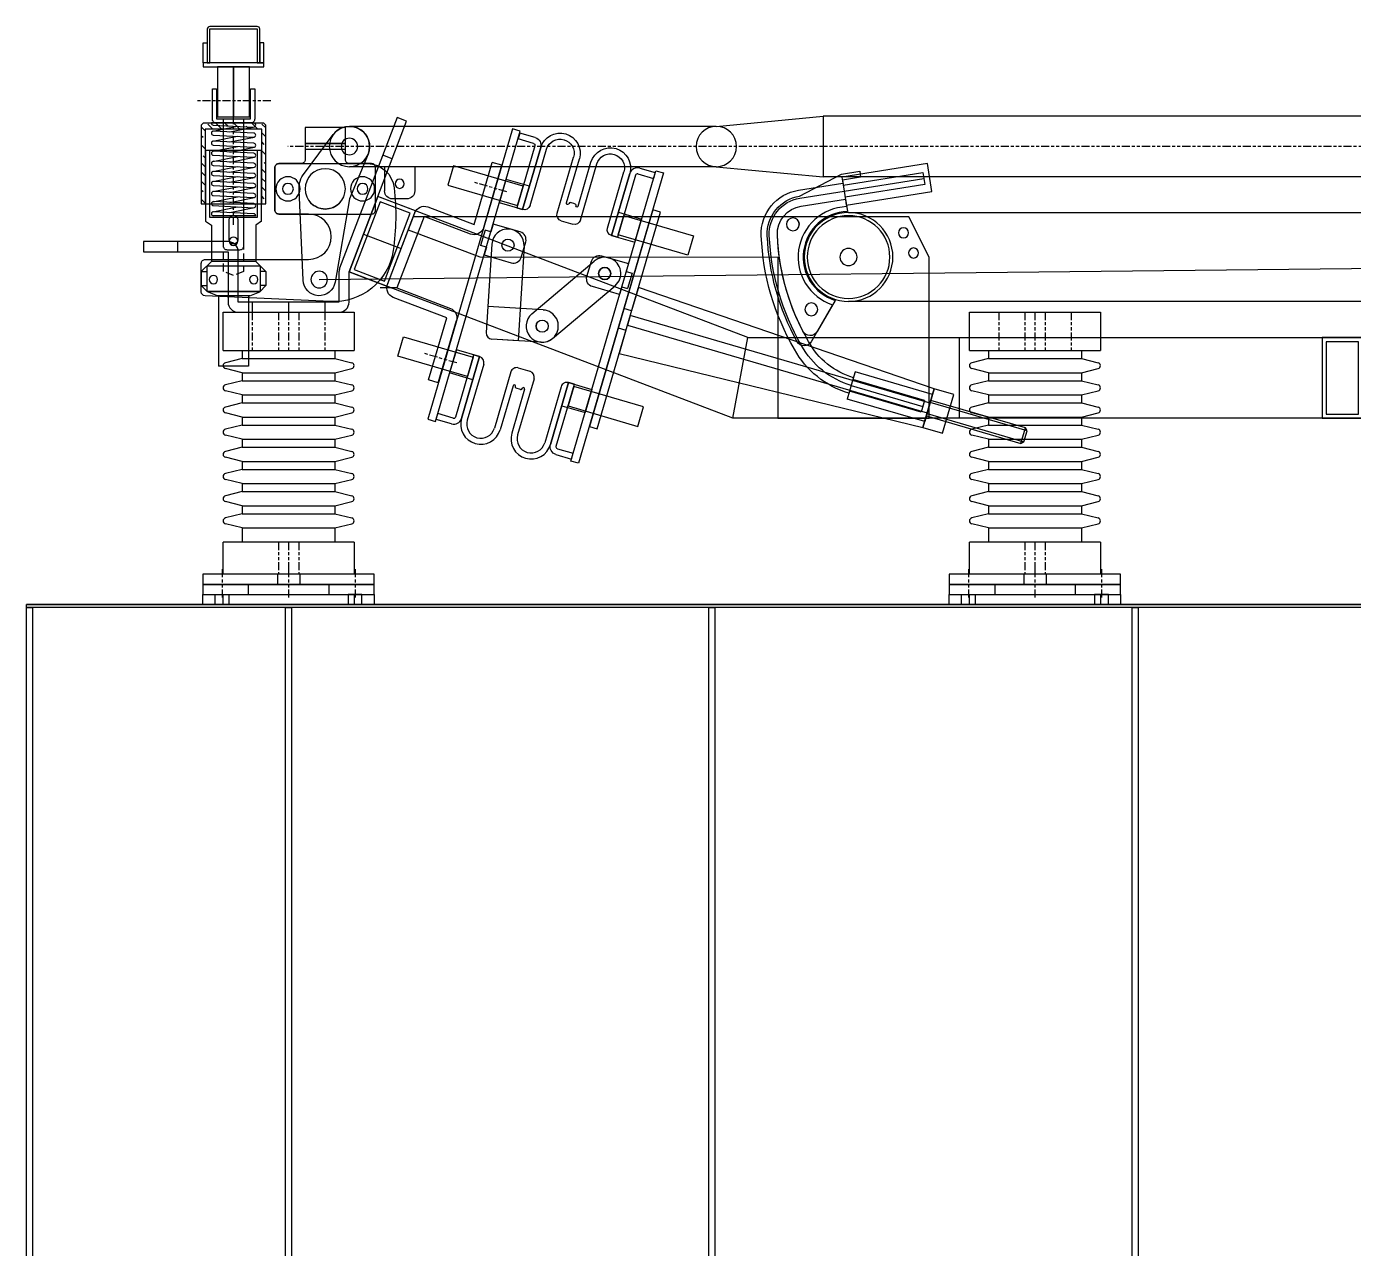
# Model space of a CAD drawing. Header units: millimetres. Extents: x 25083 to 52777, y 24772 to 45779.
# Drawn here: x 38604 to 39263, y 39069 to 39675 of the extents above; entities that cross this region are included whole.
import ezdxf

# ---------------------------------------------------------------- set-up
doc = ezdxf.new("R2010")
doc.units = ezdxf.units.MM
for name, pattern in [('0_CORE_Tower 1_01$0$105_15_0102_Level 01$0${ Tapered Dash }', [10, 4, -1, 1.5, -1, 1.5, -1]), ('0_CORE_Tower 1_01$0$105_15_0102_Level 01$1${ Tapered Dash }', [10, 4, -1, 1.5, -1, 1.5, -1]), ('0_CORE_Tower 1_01$0$105_15_0103_Level arakat$0$105_15_0102_Level 01$0${ Wide Dash }', [12, 4, -2, 4, -2]), ('0_CORE_Tower 1_01$0$105_15_0103_Level arakat$0${ Tapered Dash }', [10, 4, -1, 1.5, -1, 1.5, -1]), ('0_CORE_Tower 1_01$0${ Tapered Dash }', [10, 4, -1, 1.5, -1, 1.5, -1]), ('CENTER', [2, 1.25, -0.25, 0.25, -0.25]), ('EB_DASH', [6, 3, -3])]:
    doc.linetypes.add(name, pattern=pattern)
doc.layers.add('05(细点画线、剖切面的剖切线)', color=1, linetype='CENTER', lineweight=25)
doc.layers.add('CAXA2', color=6, linetype='EB_DASH', lineweight=25)

# ---------------------------------------------------------------- blocks, each defined once
blk = doc.blocks.new('Z$W@#76072675')
at = {"color": 7, "linetype": 'ByBlock', "lineweight": -3}
for p, q in [((-8.25, 24.04), (11.75, 24.04)), ((-8.25, 21.04), (11.75, 21.04))]:
    blk.add_line(p, q, dxfattribs=at)
blk.add_lwpolyline([(11.75, 24.04), (11.75, 16.04, 0.414214), (13.75, 14.04), (24.75, 14.04, -0.414214), (26.75, 12.04), (26.75, -8.96, -0.414214), (24.75, -10.96), (-21.25, -10.96, -0.414214), (-23.25, -8.96), (-23.25, 12.04, -0.414214), (-21.25, 14.04), (-10.25, 14.04, 0.414214), (-8.25, 16.04), (-8.25, 24.04)], format="xyb", dxfattribs=at)
for centre in [(-16.75, 1.54), (20.25, 1.54)]:
    blk.add_circle(centre, 2.7, dxfattribs=at)
blk = doc.blocks.new('Z$W@#AAC52652')
at = {"color": 7, "linetype": 'ByBlock', "lineweight": -3}
blk.add_lwpolyline([(-26.93, -15.71, 0.388694), (4.15, -41.05), (66.38, -38.27, 0.400193), (68.28, -36.28), (68.28, -22.18, 0.414214), (66.28, -20.18), (15.03, -20.18, -1), (15.03, 2.32), (29.78, 2.32, 0.414214), (31.78, 4.32), (31.78, 25.32, 0.414214), (29.78, 27.32), (-14.22, 27.32, 0.380547), (-27.38, 15.27, 0.065539)], format="xyb", close=True, dxfattribs=at)
for centre in [(-11.72, 14.82), (25.28, 14.82)]:
    blk.add_circle(centre, 2.7, dxfattribs=at)
at = {"layer": '05(细点画线、剖切面的剖切线)', "color": 7, "linetype": 'ByBlock'}
for centre in [(42.28, -30.18), (62.28, -30.18)]:
    blk.add_circle(centre, 2.1, dxfattribs=at)
blk = doc.blocks.new('Z$W@#859072DA')
at = {"linetype": 'ByBlock', "lineweight": -3}
h = blk.add_hatch(dxfattribs=at)
h.set_pattern_fill('ANSI33', color=8)
h.set_pattern_definition([(45, (-20.927, -11.9056), (-4.4901, 4.4901), []), (45, (-16.437, -11.9056), (-4.4901, 4.4901), [3.175, -1.5875])])
h.paths.add_polyline_path([(-22.93, -11.91), (-22.93, 27.09), (-21.93, 28.09), (8.07, 28.09), (9.07, 27.09), (9.07, -11.91), (7.07, -11.91), (7.07, 25.09), (-20.93, 25.09), (-20.93, -11.91)])
at = {"color": 7, "linetype": 'ByBlock', "lineweight": -3}
blk.add_lwpolyline([(-21.93, 28.09), (8.07, 28.09), (9.07, 27.09), (9.07, -11.91), (-22.93, -11.91), (-22.93, 27.09)], close=True, dxfattribs=at)
blk.add_lwpolyline([(-20.93, -11.91), (-20.93, 25.09), (7.07, 25.09), (7.07, -11.91)], dxfattribs=at)
blk = doc.blocks.new('Z$W@#7083820')
at = {"color": 2, "linetype": '0_CORE_Tower 1_01$0$105_15_0103_Level arakat$0${ Tapered Dash }', "lineweight": -3}
blk.add_line((-6.97, -15.06), (-6.97, 39.94), dxfattribs=at)
at = {"color": 6, "linetype": 'ByBlock', "lineweight": -3}
for p, q in [((-5.11, 31.03), (-17.41, 33.48)), ((-17, 35.44), (4.03, 35.44)), ((3.24, 31.42), (-8.96, 33.84)), ((-5.11, 26.03), (-17.41, 28.48)), ((3.24, 26.42), (-8.96, 28.84)), ((-5.11, 21.03), (-17.41, 23.48)), ((3.24, 21.42), (-8.96, 23.84)), ((-5.11, 16.03), (-17.41, 18.48)), ((-5.11, 11.03), (-17.41, 13.48)), ((3.24, 16.42), (-8.96, 18.84)), ((3.24, 11.42), (-8.96, 13.84)), ((-5.11, 6.03), (-17.41, 8.48)), ((3.24, 6.42), (-8.96, 8.84)), ((-5.11, 1.03), (-17.41, 3.48)), ((3.24, 1.42), (-8.96, 3.84)), ((-5.11, -3.97), (-17.41, -1.52)), ((-5.11, -8.97), (-17.41, -6.52)), ((-17.02, -4.56), (-17.02, -4.56)), ((3.24, -3.58), (-8.96, -1.16)), ((3.24, -8.58), (-8.96, -6.16)), ((-17.97, -10.56), (3.08, -10.56))]:
    blk.add_line(p, q, dxfattribs=at)
at = {"color": 6}
for points in [[(4.03, 35.44, -0.399544), (3.08, 34.44), (-16.92, 33.44, -0.999992), (-17.03, 35.44)], [(-17.03, 30.44), (2.97, 31.44, -1), (3.08, 29.44), (-16.92, 28.44, -0.999992), (-17.03, 30.44)], [(-17.03, 25.44), (2.97, 26.44, -1), (3.08, 24.44), (-16.92, 23.44, -0.999992), (-17.03, 25.44)], [(-17.03, 20.44), (2.97, 21.44, -1), (3.08, 19.44), (-16.92, 18.44, -0.999992), (-17.03, 20.44)], [(-17.03, 15.44), (2.97, 16.44, -1), (3.08, 14.44), (-16.92, 13.44, -0.999992), (-17.03, 15.44)], [(-17.03, 10.44), (2.97, 11.44, -1), (3.08, 9.44), (-16.92, 8.44, -0.999992), (-17.03, 10.44)], [(-17.03, 5.44), (2.97, 6.44, -1), (3.08, 4.44), (-16.92, 3.44, -0.999992), (-17.03, 5.44)], [(-17.03, 0.44), (2.97, 1.44, -1), (3.08, -0.56), (-16.92, -1.56, -0.999992), (-17.03, 0.44)], [(-17.03, -4.56), (2.97, -3.56, -1), (3.08, -5.56), (-16.92, -6.56, -0.999992), (-17.03, -4.56)], [(-17.97, -10.56, -0.399177), (-17.03, -9.56)], [(-17.03, -9.56), (2.97, -8.56, -1), (3.08, -10.56), (3.08, -10.56)]]:
    blk.add_lwpolyline(points, format="xyb", dxfattribs=at)
blk.add_lwpolyline([(-17.03, 35.44), (-17, 35.44)], dxfattribs=at)
blk = doc.blocks.new('Z$W@#D765EBAD')
at = {"color": 1, "linetype": '0_CORE_Tower 1_01$0${ Tapered Dash }', "lineweight": -3}
blk.add_line((-27.78, 4.04), (9.32, 4.04), dxfattribs=at)
at = {"color": 4, "linetype": 'ByBlock', "lineweight": -3}
blk.add_lwpolyline([(-19.73, 10.04), (-19.73, -4.96, 0.414214), (-17.73, -6.96), (-0.73, -6.96, 0.414214), (1.27, -4.96), (1.27, 10.04), (-0.73, 10.04), (-0.73, -4.96), (-17.73, -4.96), (-17.73, 10.04)], format="xyb", close=True, dxfattribs=at)
blk = doc.blocks.new('Z$W@#C37B1C80')
at = {"color": 7, "linetype": 'ByBlock', "lineweight": -3}
for points in [[(-4.96, 33.83), (-4.96, -29.17, 0.414214), (-2.96, -31.17), (3.04, -31.17, 0.414214), (5.04, -29.17), (5.04, 33.83)], [(-2.06, -26.17, 1), (2.14, -26.17), (2.14, -16.17, 1), (-2.06, -16.17)]]:
    blk.add_lwpolyline(points, format="xyb", close=True, dxfattribs=at)
at = {"color": 1, "linetype": 'ByBlock', "lineweight": -3}
blk.add_blockref('Z$W@#D765EBAD', (9.27, 38.79), dxfattribs=at)
blk = doc.blocks.new('Z$W@#C689D198')
at = {"color": 7, "linetype": 'ByBlock', "lineweight": -3}
for p, q in [((-44.44, 8.99), (-42.44, 13.99)), ((-42.44, 13.99), (-39.44, 16.99)), ((-42.44, 13.99), (-39.44, 16.99)), ((-42.44, 13.99), (-42.44, -12.01)), ((-29.67, 14.22), (-42.21, 14.22)), ((-42.21, -12.24), (-42.21, 14.22)), ((-32.44, 16.99), (-39.44, 16.99)), ((-39.44, 16.99), (-39.44, 14.22)), ((-27.44, 11.99), (-32.44, 16.99)), ((-32.44, 16.99), (-32.44, 14.22)), ((-29.67, -12.24), (-29.67, 14.22)), ((-7.44, 14.89), (-9.44, 11.99)), ((-7.44, 14.89), (27.56, 14.89)), ((27.56, 14.89), (27.56, -12.91)), ((-79.44, 8.49), (-79.44, -6.51)), ((-44.44, 8.49), (-79.44, 8.49)), ((-44.44, 8.99), (-44.44, -7.01)), ((-9.44, 11.99), (-27.44, 11.99)), ((-27.44, 11.99), (-27.44, -10.01)), ((-5.44, -10.91), (-5.44, 12.89)), ((-5.44, 12.89), (27.56, 12.89)), ((-44.44, -6.51), (-79.44, -6.51)), ((-44.44, -7.01), (-42.44, -12.01)), ((-42.44, -12.01), (-39.44, -15.01)), ((-42.44, -12.01), (-39.44, -15.01)), ((-29.67, -12.24), (-42.21, -12.24)), ((-39.44, -15.01), (-39.44, -12.24)), ((-27.44, -10.01), (-32.44, -15.01)), ((-32.44, -15.01), (-32.44, -12.24)), ((-9.44, -10.01), (-27.44, -10.01)), ((-7.44, -12.91), (-9.44, -10.01)), ((27.56, -12.91), (-7.44, -12.91)), ((27.56, -10.91), (-5.44, -10.91)), ((-32.44, -15.01), (-39.44, -15.01))]:
    blk.add_line(p, q, dxfattribs=at)
at = {"color": 8, "linetype": '0_CORE_Tower 1_01$0$105_15_0103_Level arakat$0$105_15_0102_Level 01$0${ Wide Dash }', "lineweight": -3}
blk.add_lwpolyline([(-5.44, 5.99), (-32.44, 5.99), (-34.44, 0.99), (-32.44, -4.01), (-5.44, -4.01)], dxfattribs=at)
at = {"color": 7, "linetype": 'ByBlock', "lineweight": -3}
for centre in [(-36.44, 10.99), (-17.44, 0.99), (-36.44, -9.01)]:
    blk.add_circle(centre, 2.1, dxfattribs=at)
blk = doc.blocks.new('Z$W@#AA2FD2DC')
at = {"color": 1, "linetype": '0_CORE_Tower 1_01$0${ Tapered Dash }', "lineweight": -3}
blk.add_line((40.18, 77.75), (77.28, 77.75), dxfattribs=at)
at = {"color": 4}
blk.add_lwpolyline([(70.53, 96.59), (70.53, 113.39), (46.93, 113.39), (46.93, 96.59), (45.73, 96.59), (45.73, 113.39, -0.414214), (46.93, 114.59), (70.53, 114.59, -0.414214), (71.73, 113.39), (71.73, 96.59)], format="xyb", close=True, dxfattribs=at)
at = {"color": 1, "linetype": 'ByBlock', "lineweight": -3}
for points in [[(43.73, 106.59), (45.73, 106.59), (45.73, 96.59), (43.73, 96.59)], [(73.73, 106.59), (71.73, 106.59), (71.73, 96.59), (73.73, 96.59)], [(43.73, 96.59), (73.73, 96.59), (73.73, 94.59), (43.73, 94.59)]]:
    blk.add_lwpolyline(points, close=True, dxfattribs=at)
at = {"color": 7, "linetype": 'ByBlock', "lineweight": -3}
for points in [[(50.73, 94.59), (58.73, 94.59), (58.73, 69.75), (50.73, 69.75)], [(58.73, 94.59), (66.73, 94.59), (66.73, 69.75), (58.73, 69.75)]]:
    blk.add_lwpolyline(points, close=True, dxfattribs=at)
at = {"color": 4, "linetype": 'ByBlock', "lineweight": -3}
blk.add_lwpolyline([(3.23, 64.59), (23.23, 64.59), (23.23, 56.59), (3.23, 56.59)], close=True, dxfattribs=at)
at = {"color": 1, "linetype": 'ByBlock', "lineweight": -3}
for centre, radius in [((-5.27, 34.09), 6), ((13.23, 34.09), 10), ((31.73, 34.09), 6)]:
    blk.add_circle(centre, radius, dxfattribs=at)
for name, p in [('Z$W@#C37B1C80', (58.69, 34.91)), ('Z$W@#859072DA', (65.66, 38.65)), ('Z$W@#7083820', (65.7, 31.31)), ('Z$W@#76072675', (11.48, 32.55)), ('Z$W@#AAC52652', (6.44, 19.27))]:
    blk.add_blockref(name, p, dxfattribs=at)
at = {"color": 1, "linetype": 'ByBlock', "lineweight": -3, "rotation": 90}
blk.add_blockref('Z$W@#C689D198', (59.71, 25.53), dxfattribs=at)
blk = doc.blocks.new('Z$W@#27E75B56')
at = {"color": 7, "linetype": 'ByBlock', "lineweight": -3}
for points in [[(-5.84, 16.91), (14.16, 16.91), (14.16, -23.09), (-5.84, -23.09)], [(-3.84, 14.91), (12.16, 14.91), (12.16, -21.09), (-3.84, -21.09)]]:
    blk.add_lwpolyline(points, close=True, dxfattribs=at)
blk = doc.blocks.new('Z$W@#5334797C')
at = {"color": 0, "linetype": 'ByBlock', "lineweight": -3}
for p, q in [((-371.58, -39.63), (-371.58, 0.37)), ((-171.58, -39.63), (-171.58, 0.37)), ((-59.21, -39.63), (-66.58, 0.37))]:
    blk.add_line(p, q, dxfattribs=at)
at = {"layer": '05(细点画线、剖切面的剖切线)', "color": 0, "linetype": 'ByBlock'}
for p, q in [((-66.58, 0.37), (116.93, 70.37)), ((-59.21, -39.63), (131.18, 32.99)), ((-66.58, 0.37), (-371.58, 0.37)), ((-371.58, -39.63), (-59.21, -39.63))]:
    blk.add_line(p, q, dxfattribs=at)
at = {"color": 3, "linetype": 'ByBlock', "lineweight": -3, "rotation": 20.8797148088096}
blk.add_blockref('Z$W@#27E75B56', (109.72, 49.52), dxfattribs=at)
at = {"color": 3, "linetype": 'ByBlock', "lineweight": -3}
blk.add_blockref('Z$W@#27E75B56', (-365.75, -16.54), dxfattribs=at)
blk = doc.blocks.new('A$C20CB457A')
at = {"color": 0}
for p, q in [((-31.46, 26.85), (-31.46, -5.15)), ((-28.46, 26.85), (-28.46, -5.15)), ((-27.46, 30.85), (-19.46, 30.85)), ((-27.46, 27.85), (-19.46, 27.85)), ((-19.46, 30.85), (-19.46, 27.85)), ((-28.46, -5.15), (-31.46, -5.15))]:
    blk.add_line(p, q, dxfattribs=at)
blk.add_lwpolyline([(7.54, -3.95), (-28.46, -3.95), (-28.46, 6.05), (7.54, 6.05)], close=True, dxfattribs=at)
for radius in [4, 1]:
    blk.add_arc((-27.46, 26.85), radius, 90, 180, dxfattribs=at)
blk = doc.blocks.new('A$C145E6979')
at = {"color": 1}
for p, q in [((-29.08, 37.08), (-41.08, 37.08)), ((-41.08, 37.08), (-41.08, 25.08)), ((-29.08, 37.08), (-29.08, 5.08)), ((-26.08, 34.08), (-26.08, 5.08)), ((-12.08, 34.08), (-12.08, 5.08)), ((-9.08, 37.08), (-3.08, 37.08)), ((-0.08, 34.08), (-0.08, 5.08)), ((13.92, 34.08), (13.92, 5.08)), ((16.92, 37.08), (28.92, 37.08)), ((16.92, 37.08), (16.92, 5.08)), ((28.92, 37.08), (28.92, 25.08)), ((-9.08, 27.83), (-9.08, 5.08)), ((-7.7, 27.41), (-7.91, 28.03)), ((-4.94, 27.08), (-7.23, 27.08)), ((-4.46, 27.41), (-4.25, 28.03)), ((-3.08, 27.83), (-3.08, 5.08)), ((-29.08, 25.08), (-41.08, 25.08)), ((16.92, 25.08), (28.92, 25.08))]:
    blk.add_line(p, q, dxfattribs=at)
for centre, radius, start, end in [((-29.08, 34.08), 3, 0, 90), ((-9.08, 34.08), 3, 90, 180), ((-3.08, 34.08), 3, 0, 90), ((16.92, 34.08), 3, 90, 180), ((-8.48, 27.83), 0.6, 19.29005, 180), ((-7.23, 27.58), 0.5, 199.29005, 270), ((-4.94, 27.58), 0.5, 270, 340.70995), ((-3.68, 27.83), 0.6, 0, 160.70995), ((-19.08, 5.08), 10, 180, 0), ((-19.08, 5.08), 7, 180, 0), ((6.92, 5.08), 10, 180, 0), ((6.92, 5.08), 7, 180, 0)]:
    blk.add_arc(centre, radius, start, end, dxfattribs=at)
blk = doc.blocks.new('A$C55B61668')
at = {"color": 0}
for p, q in [((-13.14, 9.27), (-16.14, 9.27)), ((-16.14, 9.27), (-16.14, 1.27)), ((-13.14, 1.27), (-16.14, 1.27))]:
    blk.add_line(p, q, dxfattribs=at)
blk.add_lwpolyline([(-13.14, 1.27), (-13.14, -2.73), (0.86, -2.73, 0.414214), (4.86, 1.27), (4.86, 9.27, 0.414214), (0.86, 13.27), (-13.14, 13.27), (-13.14, 9.27)], format="xyb", dxfattribs=at)
blk.add_circle((-3.14, 5.27), 3, dxfattribs=at)
blk = doc.blocks.new('A$C61C1417C')
at = {"color": 1}
for p, q in [((-16.34, 19.89), (-6.67, -23.04)), ((-0.73, 23.4), (9.6, -22.45)), ((9.6, -22.45), (-3.09, -25.31))]:
    blk.add_line(p, q, dxfattribs=at)
blk.add_circle((-8.53, 21.64), 3, dxfattribs=at)
for centre, radius, start, end in [((-8.53, 21.64), 8, 12.69006, 192.69006), ((-3.75, -22.38), 3, 192.69006, 282.69006)]:
    blk.add_arc(centre, radius, start, end, dxfattribs=at)
blk = doc.blocks.new('A$C0BEA4277')
at = {"color": 1}
for p, q in [((6.06, 13.6), (-20.76, 7.56)), ((-20.76, 7.56), (-17.9, -5.12)), ((9.58, -2.01), (-14.32, -7.39))]:
    blk.add_line(p, q, dxfattribs=at)
blk.add_circle((7.82, 5.79), 3, dxfattribs=at)
for centre, radius, start, end in [((7.82, 5.79), 8, 282.69006, 102.69006), ((-14.98, -4.46), 3, 192.69006, 282.69006)]:
    blk.add_arc(centre, radius, start, end, dxfattribs=at)
blk = doc.blocks.new('A$C3C133355')
at = {"color": 1}
for p, q in [((-18.97, -7.2), (3.45, 26.56)), ((-5.64, -16.05), (16.78, 17.71))]:
    blk.add_line(p, q, dxfattribs=at)
for centre in [(10.11, 22.14), (-12.3, -11.63)]:
    blk.add_circle(centre, 3, dxfattribs=at)
for centre, start, end in [((10.11, 22.14), 326.42377, 146.42377), ((-12.3, -11.63), 146.42377, 326.42377)]:
    blk.add_arc(centre, 8, start, end, dxfattribs=at)
blk = doc.blocks.new('Z$W@#7B85E1B9')
at = {"color": 0}
blk.add_line((-42.98, 90.53), (-42.98, 87.53), dxfattribs=at)
at = {"color": 4}
for points in [[(-46.98, -58.47), (-42.98, -58.47), (-42.98, 91.53), (-46.98, 91.53)], [(31.02, -58.47), (27.02, -58.47), (27.02, 91.53), (31.02, 91.53)]]:
    blk.add_lwpolyline(points, close=True, dxfattribs=at)
at = {"color": 0}
blk.add_lwpolyline([(-46.98, -39.47), (-50.98, -39.47), (-50.98, 72.53), (-46.98, 72.53)], close=True, dxfattribs=at)
at = {"color": 0, "rotation": 180}
for name, p in [('A$C145E6979', (-14.06, 91.61)), ('A$C20CB457A', (-62.43, -26.62))]:
    blk.add_blockref(name, p, dxfattribs=at)
at = {"color": 0, "xscale": -1}
for name, p in [('A$C20CB457A', (-62.43, 59.69)), ('A$C3C133355', (-22.87, 13.39)), ('A$C61C1417C', (8.49, 13.89)), ('A$C55B61668', (13.88, 30.26)), ('A$C145E6979', (-14.06, -58.54))]:
    blk.add_blockref(name, p, dxfattribs=at)
at = {"color": 0}
for name, p in [('A$C20CB457A', (46.48, 59.69)), ('A$C55B61668', (-29.83, 30.26))]:
    blk.add_blockref(name, p, dxfattribs=at)
at = {"color": 1, "xscale": -1}
blk.add_blockref('A$C0BEA4277', (-2.74, -4.03), dxfattribs=at)
at = {"color": 0, "xscale": -1, "rotation": 180}
blk.add_blockref('A$C20CB457A', (46.48, -26.62), dxfattribs=at)
blk = doc.blocks.new('Z$W@#10009A3D')
at = {"color": 7, "linetype": 'ByBlock', "lineweight": -3}
for p, q in [((-25.43, 33.81), (-22.86, 65.83)), ((-22.86, 65.83), (-17.88, 65.43)), ((-20.44, 33.41), (-17.88, 65.43)), ((4.13, 33.41), (-20.44, 33.41)), ((-20.44, 28.41), (4.13, 28.41)), ((4.13, 28.41), (4.13, -9.59)), ((9.13, -9.59), (9.13, 28.41)), ((4.13, -9.59), (-24.29, -9.59)), ((-31.84, -46.21), (-29.27, -14.19)), ((-26.85, -46.61), (-24.29, -14.59)), ((-24.29, -14.59), (4.13, -14.59)), ((-31.84, -46.21), (-26.85, -46.61))]:
    blk.add_line(p, q, dxfattribs=at)
at = {"color": 1, "linetype": '0_CORE_Tower 1_01$0$105_15_0102_Level 01$0${ Tapered Dash }', "lineweight": -3}
for p, q in [((-29.8, 54.35), (-12.86, 52.99)), ((-36.86, -33.77), (-19.92, -35.13))]:
    blk.add_line(p, q, dxfattribs=at)
at = {"color": 7, "linetype": 'ByBlock', "lineweight": -3}
for centre, start, end in [((-20.44, 33.41), 175.42079, 270), ((4.13, 28.41), 0, 90), ((-24.29, -14.59), 90, 175.42079), ((4.13, -9.59), 270, 360)]:
    blk.add_arc(centre, 5, start, end, dxfattribs=at)
blk = doc.blocks.new('Z$W@#7DBC4934')
at = {"color": 4, "linetype": 'ByBlock', "lineweight": -3}
blk.add_lwpolyline([(-46.78, 35.72), (199.14, 35.72), (201.61, 29.25), (166.15, 15.73), (18.22, 15.72), (18.22, -64.28), (-56.78, -64.28), (-56.78, 15.72)], close=True, dxfattribs=at)
at = {"layer": '05(细点画线、剖切面的剖切线)', "color": 4, "linetype": 'ByBlock'}
for centre, radius in [((-44.08, 27.72), 2.5), ((-49.08, 17.72), 2.5), ((-16.78, 15.72), 4.25)]:
    blk.add_circle(centre, radius, dxfattribs=at)
blk = doc.blocks.new('Z$W@#532D9478')
at = {"color": 7, "linetype": 'ByBlock', "lineweight": -3}
for points in [[(5.27, 73.34), (9.11, 74.46), (40.55, -33.04), (36.71, -34.16)], [(-128.48, -21.52), (20.29, 21.99), (21.69, 17.19), (-127.1, -26.24)]]:
    blk.add_lwpolyline(points, close=True, dxfattribs=at)
at = {"color": 4, "linetype": 'ByBlock', "lineweight": -3}
blk.add_lwpolyline([(-124.97, -33.52), (-130.59, -14.32), (16.2, 35.96), (19.59, 24.39), (23.42, 25.51), (26.23, 15.91), (22.39, 14.79), (25.78, 3.21)], close=True, dxfattribs=at)
at = {"color": 3, "linetype": 'ByBlock', "lineweight": -3}
blk.add_lwpolyline([(-140.19, -17.13), (-130.59, -14.32), (-124.97, -33.52), (-134.57, -36.32)], close=True, dxfattribs=at)
blk = doc.blocks.new('Z$W@#5EEDBC0')
at = {"color": 3, "linetype": 'ByBlock', "lineweight": -3}
blk.add_lwpolyline([(-21.15, -16.1), (-12.2, -31.58, 0.592512), (-5.18, -31.42, 0.109118), (7.5, 16.2, 0.381109), (-4.29, 30.63), (-26.24, 34.11), (-27.23, 27.89, -0.848912)], format="xyb", close=True, dxfattribs=at)
for centre in [(-0.2, 21.61), (-9.33, -20.56)]:
    blk.add_circle(centre, 3.2, dxfattribs=at)
blk = doc.blocks.new('Z$W@#774BBAAC')
at = {"color": 7, "linetype": 'ByBlock', "lineweight": -3}
blk.add_line((15.5, 7.43), (15.5, 1.43), dxfattribs=at)
at = {"color": 2, "linetype": 'ByBlock', "lineweight": -3}
blk.add_line((15.5, 4.43), (-24.5, 4.43), dxfattribs=at)
at = {"color": 6}
blk.add_lwpolyline([(15.5, -2.57), (-27.5, -2.57), (-27.5, 11.43), (15.5, 11.43), (15.5, 7.43), (-24.5, 7.43), (-24.5, 1.43), (15.5, 1.43)], close=True, dxfattribs=at)
blk = doc.blocks.new('Z$W@#CEA3FFE')
at = {"color": 6}
for p, q in [((-29.13, 12.39), (10.87, 12.39)), ((-29.13, 12.39), (-29.13, -1.61)), ((-26.13, 8.39), (-26.13, 2.39)), ((-26.13, 8.39), (10.87, 8.39)), ((10.87, 12.39), (10.87, 8.39)), ((-26.13, 2.39), (10.87, 2.39)), ((10.87, 2.39), (10.87, -1.61)), ((-29.13, -1.61), (10.87, -1.61))]:
    blk.add_line(p, q, dxfattribs=at)
at = {"layer": 'CAXA2', "linetype": 'ByBlock'}
for p, q in [((-79.13, 8.24), (-77.98, 9.39)), ((-79.13, 2.53), (-79.13, 8.24)), ((-79.13, 8.24), (-29.13, 8.24)), ((-77.98, 1.39), (-77.98, 9.39)), ((-77.98, 9.39), (-29.13, 9.39)), ((-77.98, 1.39), (-79.13, 2.53)), ((-29.13, 2.53), (-79.13, 2.53)), ((-29.13, 1.39), (-77.98, 1.39))]:
    blk.add_line(p, q, dxfattribs=at)
blk = doc.blocks.new('Z$W@#C2D72806')
at = {"color": 7, "linetype": 'ByBlock', "lineweight": -3}
for p, q in [((-8, -4.23), (-43.51, -14.62)), ((-8.84, -1.35), (-7.16, -7.11))]:
    blk.add_line(p, q, dxfattribs=at)
for points in [[(-6.85, -8.06, 0.197242), (20.19, 13.7, 0.121614), (36.66, 69.95, 0.381109), (18.13, 92.62), (-3.82, 96.1)], [(-9.12, -0.39, 0.197866), (13.23, 17.64, 0.121828), (28.67, 70.29, 0.381109), (16.88, 84.72), (-5.07, 88.2)], [(-7.99, -4.23, 0.197529), (16.71, 15.67, 0.121715), (32.67, 70.12, 0.381109), (17.5, 88.67), (-4.44, 92.15)]]:
    blk.add_lwpolyline(points, format="xyb", dxfattribs=at)
for name, p, rotation in [('Z$W@#774BBAAC', (-20.44, 90.19), 350.9920488959515), ('Z$W@#CEA3FFE', (-16.93, -12.45), 16.30082660422957)]:
    blk.add_blockref(name, p, dxfattribs=dict(at, rotation=rotation))
blk = doc.blocks.new('Z$W@#6113C70D')
at = {"color": 4, "linetype": 'ByBlock', "lineweight": -3}
blk.add_lwpolyline([(-21.28, -14.06), (-10.66, -32.42, 0.583263), (-3.7, -32.35, 0.116079), (11.08, 20.25, 0.381109), (-4.92, 39.83), (-25.69, 50.76), (-34.77, 52.2), (-35.24, 49.23), (-26.16, 47.79), (-28.24, 34.63, -0.833571)], format="xyb", close=True, dxfattribs=at)
for centre in [(-1.62, 25.87), (-10.74, -16.3)]:
    blk.add_circle(centre, 3.2, dxfattribs=at)
blk = doc.blocks.new('A$C3AFB251B')
at = {"color": 4, "linetype": 'ByBlock'}
for p, q in [((528.6, 42.5), (-1111.4, 42.5)), ((-1111.4, -45.5), (528.6, -45.5))]:
    blk.add_line(p, q, dxfattribs=at)
for radius in [44, 41]:
    blk.add_circle((528.6, -1.5), radius, dxfattribs=at)
blk = doc.blocks.new('Z$W@#AF1BFEEC')
at = {"color": 0, "linetype": 'ByBlock', "lineweight": -3}
for p, q in [((-25.1, 60.39), (39.9, 60.39)), ((-25.1, 41.39), (-25.1, 60.39)), ((39.9, 60.39), (39.9, 41.39)), ((-25.1, 41.39), (39.9, 41.39)), ((-15.6, 41.39), (-15.6, 37.39)), ((30.4, 41.39), (30.4, 37.39)), ((-15.6, 37.39), (-23.95, 35.35)), ((-15.6, 37.39), (30.4, 37.39)), ((30.4, 37.39), (38.76, 35.35)), ((-15.6, 30.39), (-23.95, 32.43)), ((-15.6, 26.39), (-23.95, 24.35)), ((-15.6, 30.39), (30.4, 30.39)), ((-15.6, 30.39), (-15.6, 26.39)), ((-15.6, 26.39), (30.4, 26.39)), ((30.4, 30.39), (38.76, 32.43)), ((30.4, 30.39), (30.4, 26.39)), ((30.4, 26.39), (38.76, 24.35)), ((-15.6, 19.39), (-23.95, 21.43)), ((30.4, 19.39), (38.76, 21.43)), ((-15.6, 15.39), (-23.95, 13.35)), ((-15.6, 19.39), (-15.6, 15.39)), ((-15.6, 19.39), (30.4, 19.39)), ((-15.6, 15.39), (30.4, 15.39)), ((30.4, 19.39), (30.4, 15.39)), ((30.4, 15.39), (38.76, 13.35)), ((-15.6, 8.39), (-23.95, 10.43)), ((-15.6, 8.39), (-15.6, 4.39)), ((-15.6, 8.39), (30.4, 8.39)), ((30.4, 8.39), (38.76, 10.43)), ((30.4, 8.39), (30.4, 4.39)), ((-15.6, 4.39), (-23.95, 2.35)), ((-15.6, 4.39), (30.4, 4.39)), ((30.4, 4.39), (38.76, 2.35)), ((-15.6, -2.61), (-23.95, -0.57)), ((-15.6, -2.61), (-15.6, -6.61)), ((-15.6, -2.61), (30.4, -2.61)), ((30.4, -2.61), (38.76, -0.57)), ((30.4, -2.61), (30.4, -6.61)), ((-15.6, -6.61), (-23.95, -8.65)), ((-15.6, -13.61), (-23.95, -11.57)), ((-15.6, -6.61), (30.4, -6.61)), ((30.4, -6.61), (38.76, -8.65)), ((30.4, -13.61), (38.76, -11.57)), ((-15.6, -17.61), (-23.95, -19.65)), ((-15.6, -13.61), (-15.6, -17.61)), ((-15.6, -13.61), (30.4, -13.61)), ((-15.6, -17.61), (30.4, -17.61)), ((30.4, -13.61), (30.4, -17.61)), ((30.4, -17.61), (38.76, -19.65)), ((-15.6, -24.61), (-23.95, -22.57)), ((-15.6, -24.61), (-15.6, -28.61)), ((-15.6, -24.61), (30.4, -24.61)), ((30.4, -24.61), (38.76, -22.57)), ((30.4, -24.61), (30.4, -28.61)), ((-15.6, -28.61), (-23.95, -30.65)), ((-15.6, -28.61), (30.4, -28.61)), ((30.4, -28.61), (38.76, -30.65)), ((-15.6, -35.61), (-23.95, -33.57)), ((-15.6, -35.61), (-15.6, -39.61)), ((-15.6, -35.61), (30.4, -35.61)), ((30.4, -35.61), (38.76, -33.57)), ((30.4, -35.61), (30.4, -39.61)), ((-15.6, -39.61), (-23.95, -41.65)), ((-15.6, -46.61), (-23.95, -44.57)), ((-15.6, -39.61), (30.4, -39.61)), ((30.4, -39.61), (38.76, -41.65)), ((30.4, -46.61), (38.76, -44.57)), ((-15.6, -46.61), (-15.6, -53.61)), ((-15.6, -46.61), (30.4, -46.61)), ((30.4, -46.61), (30.4, -53.61)), ((39.9, -53.61), (-25.1, -53.61)), ((-25.1, -69.61), (-25.1, -53.61)), ((39.9, -53.61), (39.9, -69.61)), ((39.9, -69.61), (-25.1, -69.61))]:
    blk.add_line(p, q, dxfattribs=at)
at = {"color": 1, "linetype": '0_CORE_Tower 1_01$0$105_15_0102_Level 01$1${ Tapered Dash }', "lineweight": -3}
for p, q in [((-10.6, 60.39), (-10.6, 41.39)), ((2.4, 60.39), (2.4, 41.39)), ((7.4, 60.39), (7.4, 41.39)), ((12.4, 60.39), (12.4, 41.39)), ((25.4, 60.39), (25.4, 41.39)), ((2.4, -53.61), (2.4, -69.61)), ((7.4, -53.61), (7.4, -69.61)), ((12.4, -53.61), (12.4, -69.61))]:
    blk.add_line(p, q, dxfattribs=at)
at = {"color": 0, "linetype": 'ByBlock', "lineweight": -3}
for centre, start, end in [((-23.6, 33.89), 103.73808, 256.26192), ((38.4, 33.89), 283.73808, 76.26192), ((-23.6, 22.89), 103.73808, 256.26192), ((38.4, 22.89), 283.73808, 76.26192), ((-23.6, 11.89), 103.73808, 256.26192), ((38.4, 11.89), 283.73808, 76.26192), ((-23.6, 0.89), 103.73808, 256.26192), ((38.4, 0.89), 283.73808, 76.26192), ((-23.6, -10.11), 103.73808, 256.26192), ((38.4, -10.11), 283.73808, 76.26192), ((-23.6, -21.11), 103.73808, 256.26192), ((38.4, -21.11), 283.73808, 76.26192), ((-23.6, -32.11), 103.73808, 256.26192), ((38.4, -32.11), 283.73808, 76.26192), ((-23.6, -43.11), 103.73808, 256.26192), ((38.4, -43.11), 283.73808, 76.26192)]:
    blk.add_arc(centre, 1.5, start, end, dxfattribs=at)
blk = doc.blocks.new('Z$W@#3A0BA6BA')
at = {"color": 7, "linetype": 'ByBlock', "lineweight": -3}
blk.add_lwpolyline([(6.84, -21.8), (8.84, 22.98, 0.174598), (6.22, 31.39), (-8.15, 50.55, 0.882785), (-25.38, 40.71), (-16.17, 18.59), (-9.03, -22.8, 0.897822), (6.84, -21.8)], format="xyb", dxfattribs=at)
for centre, radius in [((-16.15, 44.55), 4.1), ((-4.15, 23.55), 10), ((-1.15, -21.45), 4.1)]:
    blk.add_circle(centre, radius, dxfattribs=at)
at = {"layer": '05(细点画线、剖切面的剖切线)', "color": 0, "linetype": 'ByBlock'}
blk.add_arc((-4.15, 23.55), 10, 221.40962, 318.59038, dxfattribs=at)
blk = doc.blocks.new('Z$W@#84C149A3')
at = {"color": 2, "linetype": '0_CORE_Tower 1_01$0$105_15_0102_Level 01$1${ Tapered Dash }'}
blk.add_line((-700.51, 0.1), (477.24, 0.1), dxfattribs=at)
at = {"color": 4, "linetype": 'ByBlock', "lineweight": -3}
blk.add_line((264.65, -9.9), (446.65, -9.9), dxfattribs=at)
at = {"color": 0, "linetype": 'ByBlock', "lineweight": -3}
for p, q in [((414.24, -9.9), (414.24, -21.9)), ((414.24, -9.9), (429.24, -9.9)), ((429.24, -9.9), (429.24, -21.9)), ((418.24, -25.9), (425.24, -25.9))]:
    blk.add_line(p, q, dxfattribs=at)
for centre, radius in [((264.65, 0.1), 10), ((421.74, -18.4), 2.25)]:
    blk.add_circle(centre, radius, dxfattribs=at)
at = {"color": 4, "linetype": 'ByBlock', "lineweight": -3}
for radius in [10, 4.1]:
    blk.add_circle((446.65, 0.1), radius, dxfattribs=at)
at = {"color": 0, "linetype": 'ByBlock', "lineweight": -3}
for centre, start, end in [((418.24, -21.9), 180, 270), ((425.24, -21.9), 270, 0)]:
    blk.add_arc(centre, 4, start, end, dxfattribs=at)
at = {"layer": '05(细点画线、剖切面的剖切线)', "color": 4, "linetype": 'ByBlock'}
for p, q in [((-645.35, 15.1), (211.65, 15.1)), ((264.65, 10.1), (211.65, 15.1)), ((211.65, 15.1), (211.65, -14.9)), ((264.65, 10.1), (446.65, 10.1)), ((264.65, -9.9), (211.65, -14.9)), ((-645.35, -14.9), (211.65, -14.9))]:
    blk.add_line(p, q, dxfattribs=at)
at = {"color": 7, "linetype": 'ByBlock', "lineweight": -3}
blk.add_blockref('Z$W@#3A0BA6BA', (462.8, -44.46), dxfattribs=at)
blk = doc.blocks.new('Z$W@#9765A55C')
at = {"color": 1, "linetype": 'ByBlock'}
for p, q in [((-55.98, 60.14), (-51.3, 61.92)), ((50.41, 14.08), (50.41, 19.08)), ((-22.59, -10.92), (-22.59, -15.92)), ((-4.59, -10.92), (-4.59, -15.92)), ((13.41, -10.92), (13.41, -15.92))]:
    blk.add_line(p, q, dxfattribs=at)
at = {"layer": '05(细点画线、剖切面的剖切线)', "color": 7, "linetype": 'ByBlock'}
blk.add_lwpolyline([(-34.59, 4.08), (-63.1, 78.83), (-58.43, 80.61), (-29.92, 5.86, -0.091358), (-29.59, 4.08), (-29.59, -10.92), (20.41, -10.92), (20.41, 14.08, -0.414214), (25.41, 19.08), (67.41, 19.08), (67.41, 14.08), (25.41, 14.08), (25.41, -10.92, -0.414214), (20.41, -15.92), (-29.59, -15.92, -0.414214), (-34.59, -10.92), (-34.59, 4.08)], format="xyb", dxfattribs=at)
blk = doc.blocks.new('Z$W@#B113CF0C')
at = {"color": 1, "linetype": '0_CORE_Tower 1_01$0$105_15_0102_Level 01$0${ Tapered Dash }', "lineweight": -3}
for p, q in [((-48.62, 9.34), (-48.62, -5.66)), ((-15.62, 9.34), (-15.62, -5.66)), ((17.38, 9.34), (17.38, -5.66))]:
    blk.add_line(p, q, dxfattribs=at)
at = {"color": 7, "linetype": 'ByBlock', "lineweight": -3}
for p, q in [((-21.12, 6.84), (-21.12, 1.84)), ((-10.12, 6.84), (-10.12, 1.84)), ((-35.62, 1.84), (-35.62, -3.16)), ((4.38, 1.84), (4.38, -3.16))]:
    blk.add_line(p, q, dxfattribs=at)
for points in [[(-58.12, 6.84), (26.88, 6.84), (26.88, 1.84), (-58.12, 1.84)], [(-58.12, 1.84), (26.88, 1.84), (26.88, -3.16), (-58.12, -3.16)]]:
    blk.add_lwpolyline(points, close=True, dxfattribs=at)
blk = doc.blocks.new('zw$3DC2')
at = {"color": 1}
for points in [[(0, 5), (85, 5), (85, 0), (0, 0)], [(6.1, 5), (12.9, 5), (12.9, 0), (6.1, 0)], [(10, 5), (75, 5), (75, 0), (10, 0)], [(78.9, 5), (72.1, 5), (72.1, 0), (78.9, 0)]]:
    blk.add_lwpolyline(points, close=True, dxfattribs=at)
blk = doc.blocks.new('zw$9395')
at = {"color": 7, "linetype": 'ByBlock', "lineweight": -3}
for p, q in [((109.13, 183.69), (127.81, 176.56)), ((125.71, 157.02), (117.46, 157.02))]:
    blk.add_line(p, q, dxfattribs=at)
at = {"color": 1, "linetype": 'ByBlock', "lineweight": -3}
blk.add_line((87.19, 161.18), (1137.27, 172.37), dxfattribs=at)
at = {"color": 1, "linetype": 'ByBlock', "lineweight": -3, "xscale": -1}
blk.add_blockref('Z$W@#AA2FD2DC', (103.41, 172.09), dxfattribs=at)
at = {"color": 7, "linetype": 'ByBlock', "lineweight": -3, "xscale": -1}
for name, p in [('Z$W@#84C149A3', (548.83, 227.08)), ('Z$W@#9765A55C', (67.41, 160.92)), ('Z$W@#C2D72806', (343.13, 112.89)), ('Z$W@#6113C70D', (320.55, 162.72)), ('Z$W@#5334797C', (233.18, 132.01)), ('Z$W@#5EEDBC0', (321.96, 166.98)), ('Z$W@#7DBC4934', (332.98, 156.65)), ('Z$W@#532D9478', (261.74, 121.35)), ('Z$W@#B113CF0C', (56.38, 8.16)), ('Z$W@#B113CF0C', (426.65, 8.16))]:
    blk.add_blockref(name, p, dxfattribs=at)
for name, p, rotation in [('Z$W@#7B85E1B9', (187.19, 139.38), 343.6994972479167), ('Z$W@#10009A3D', (132.99, 164.51), 339.1202851911991)]:
    blk.add_blockref(name, p, dxfattribs=dict(at, rotation=rotation))
at = {"color": 0, "linetype": 'ByBlock', "lineweight": -3, "xscale": -0.5, "yscale": 0.5, "zscale": 0.5}
blk.add_blockref('A$C3AFB251B', (614.08, 173.12), dxfattribs=at)
at = {"color": 7, "linetype": 'ByBlock', "lineweight": -3}
for p in [(64.6, 84.61), (434.86, 84.61)]:
    blk.add_blockref('Z$W@#AF1BFEEC', p, dxfattribs=at)
for p in [(29.5, 0), (399.77, 0)]:
    blk.add_blockref('zw$3DC2', p)
blk = doc.blocks.new('zw$453D')
for p, q in [((1300, 551.64), (0, 551.64)), ((1300, 550.14), (0, 550.14))]:
    blk.add_line(p, q)
for points in [[(0, 551.64), (1300, 551.64), (1300, 0), (0, 0)], [(128.5, 550.14), (131.5, 550.14), (131.5, 27.5), (128.5, 27.5)], [(338.5, 550.14), (341.5, 550.14), (341.5, 27.5), (338.5, 27.5)], [(548.5, 550.14), (551.5, 550.14), (551.5, 27.5), (548.5, 27.5)]]:
    blk.add_lwpolyline(points, close=True)
at = {"color": 4}
blk.add_lwpolyline([(0, 551.64), (1300, 551.64), (1300, 550.14), (0, 550.14)], close=True, dxfattribs=at)
at = {"color": 6}
blk.add_lwpolyline([(0, 550.14), (3, 550.14), (3, 0.06), (0, 0.06)], close=True, dxfattribs=at)

msp = doc.modelspace()

# ---------------------------------------------------------------- block references
for name, p in [('zw$9395', (38662.297, 39388.376)), ('zw$453D', (38604.297, 38836.732))]:
    msp.add_blockref(name, p)

doc.saveas('drawing.dxf')
